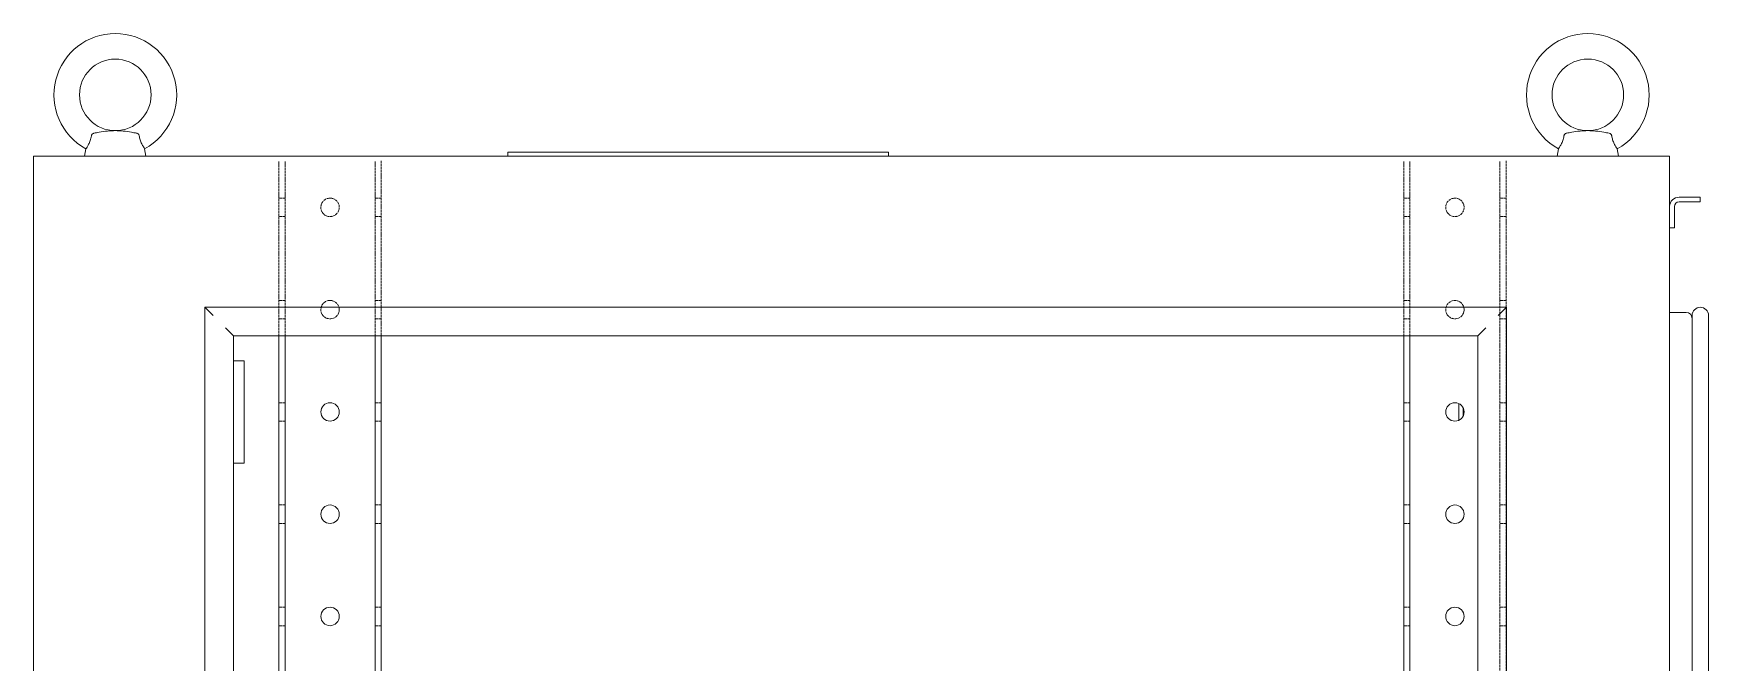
# Model space of a CAD drawing. Header units: millimetres. Extents: x 0 to 5940, y 0 to 4200.
# Drawn here: x 4179 to 4998, y 2123 to 2431 of the extents above; entities that cross this region are included whole.
import ezdxf

# ---------------------------------------------------------------- set-up
doc = ezdxf.new("R2010")
doc.units = ezdxf.units.MM
doc.header["$LTSCALE"] = 10
doc.linetypes.add('DASHED', pattern=[0.2067, 0.1654, -0.0413])
doc.layers.add('가려진 것(ISO)', color=2, linetype='DASHED', lineweight=5, true_color=0xffff00)
doc.layers.add('가시적인 것(ISO)', color=3, linetype='Continuous', lineweight=5, true_color=0x00ff00)

msp = doc.modelspace()

# ---------------------------------------------------------------- linework, layer by layer
at = {"layer": '가려진 것(ISO)', "ltscale": 0.726114}
for p, q in [((4299.323, 2282.838), (4299.323, 2368.388)), ((4302.323, 2282.838), (4302.323, 2368.388)), ((4346.323, 2282.838), (4346.323, 2368.388)), ((4349.323, 2368.388), (4349.323, 2282.838)), ((4849.323, 2282.838), (4849.323, 2368.388)), ((4852.323, 2282.838), (4852.323, 2368.388))]:
    msp.add_line(p, q, dxfattribs=at)
at = {"layer": '가려진 것(ISO)', "ltscale": 0.725641}
for p, q in [((4896.323, 872.988), (4896.323, 2368.388)), ((4899.323, 2368.388), (4899.323, 872.988))]:
    msp.add_line(p, q, dxfattribs=at)
at = {"layer": '가려진 것(ISO)', "ltscale": 0.725689}
for p, q in [((4302.323, 2350.188), (4299.323, 2350.188)), ((4349.323, 2350.188), (4346.323, 2350.188)), ((4852.323, 2350.188), (4849.323, 2350.188)), ((4899.323, 2350.188), (4896.323, 2350.188)), ((4302.323, 2341.188), (4299.323, 2341.188)), ((4349.323, 2341.188), (4346.323, 2341.188)), ((4852.323, 2341.188), (4849.323, 2341.188)), ((4899.323, 2341.188), (4896.323, 2341.188)), ((4302.323, 2300.188), (4299.323, 2300.188)), ((4349.323, 2300.188), (4346.323, 2300.188)), ((4852.323, 2300.188), (4849.323, 2300.188)), ((4899.323, 2300.188), (4896.323, 2300.188)), ((4302.323, 2291.188), (4299.323, 2291.188)), ((4349.323, 2291.188), (4346.323, 2291.188)), ((4852.323, 2291.188), (4849.323, 2291.188)), ((4899.323, 2291.188), (4896.323, 2291.188)), ((4302.323, 2250.188), (4299.323, 2250.188)), ((4349.323, 2250.188), (4346.323, 2250.188)), ((4852.323, 2250.188), (4849.323, 2250.188)), ((4899.323, 2250.188), (4896.323, 2250.188)), ((4302.323, 2241.188), (4299.323, 2241.188)), ((4349.323, 2241.188), (4346.323, 2241.188)), ((4852.323, 2241.188), (4849.323, 2241.188)), ((4899.323, 2241.188), (4896.323, 2241.188)), ((4302.323, 2200.188), (4299.323, 2200.188)), ((4349.323, 2200.188), (4346.323, 2200.188)), ((4852.323, 2200.188), (4849.323, 2200.188)), ((4899.323, 2200.188), (4896.323, 2200.188)), ((4302.323, 2191.188), (4299.323, 2191.188)), ((4349.323, 2191.188), (4346.323, 2191.188)), ((4852.323, 2191.188), (4849.323, 2191.188)), ((4899.323, 2191.188), (4896.323, 2191.188)), ((4302.323, 2150.188), (4299.323, 2150.188)), ((4349.323, 2150.188), (4346.323, 2150.188)), ((4852.323, 2150.188), (4849.323, 2150.188)), ((4899.323, 2150.188), (4896.323, 2150.188)), ((4302.323, 2141.188), (4299.323, 2141.188)), ((4349.323, 2141.188), (4346.323, 2141.188)), ((4852.323, 2141.188), (4849.323, 2141.188)), ((4899.323, 2141.188), (4896.323, 2141.188))]:
    msp.add_line(p, q, dxfattribs=at)
at = {"layer": '가려진 것(ISO)', "ltscale": 0.719943}
for centre in [(4324.323, 2345.688), (4874.323, 2345.688), (4324.323, 2295.688), (4874.323, 2295.688)]:
    msp.add_circle(centre, 4.5, dxfattribs=at)
at = {"layer": '가시적인 것(ISO)'}
for p, q in [((4979.323, 2370.688), (4179.323, 2370.688)), ((4179.323, 870.688), (4179.323, 2370.688)), ((4204.967, 2374.345), (4204.323, 2370.688)), ((4233.678, 2374.345), (4234.323, 2370.688)), ((4411.323, 2372.688), (4597.323, 2372.688)), ((4411.323, 2370.688), (4411.323, 2372.688)), ((4597.323, 2370.688), (4597.323, 2372.688)), ((4924.967, 2374.345), (4924.323, 2370.688)), ((4953.678, 2374.345), (4954.323, 2370.688)), ((4979.323, 2370.688), (4979.323, 870.688)), ((4983.923, 2350.688), (4994.323, 2350.688)), ((4994.323, 2348.388), (4994.323, 2350.688)), ((4981.623, 2335.688), (4981.623, 2346.088)), ((4983.923, 2348.388), (4994.323, 2348.388)), ((4979.323, 2335.688), (4981.623, 2335.688)), ((4267.173, 2292.838), (4263.173, 2296.838)), ((4263.173, 2296.838), (4899.473, 2296.838)), ((4263.173, 940.538), (4263.173, 2296.838)), ((4895.473, 2292.838), (4899.473, 2296.838)), ((4899.473, 2296.838), (4899.473, 940.538)), ((4979.323, 2294.338), (4987.323, 2294.338)), ((4277.173, 2282.838), (4273.173, 2286.838)), ((4885.473, 2282.838), (4889.473, 2286.838)), ((4989.828, 2292.988), (4990.325, 2292.988)), ((4990.323, 2292.838), (4990.323, 1144.538)), ((4998.323, 2292.838), (4998.323, 1144.538)), ((4277.173, 2282.838), (4885.473, 2282.838)), ((4277.173, 954.538), (4277.173, 2282.838)), ((4299.323, 954.538), (4299.323, 2282.838)), ((4302.323, 954.538), (4302.323, 2282.838)), ((4346.323, 954.538), (4346.323, 2282.838)), ((4349.323, 2282.838), (4349.323, 954.538)), ((4849.323, 954.538), (4849.323, 2282.838)), ((4852.323, 954.538), (4852.323, 2282.838)), ((4885.473, 2282.838), (4885.473, 954.538)), ((4282.323, 2270.688), (4277.173, 2270.688)), ((4282.323, 2270.688), (4282.323, 2220.688)), ((4876.323, 2249.719), (4876.323, 2241.657)), ((4878.323, 2247.749), (4878.323, 2243.626)), ((4282.323, 2220.688), (4277.173, 2220.688))]:
    msp.add_line(p, q, dxfattribs=at)
for centre, radius in [((4219.323, 2400.688), 17.5), ((4939.323, 2400.688), 17.5), ((4324.323, 2245.688), 4.5), ((4874.323, 2245.688), 4.5), ((4324.323, 2195.688), 4.5), ((4874.323, 2195.688), 4.5), ((4324.323, 2145.688), 4.5), ((4874.323, 2145.688), 4.5)]:
    msp.add_circle(centre, radius, dxfattribs=at)
for centre, radius, start, end in [((4219.323, 2400.688), 30, 298.587692, 241.412308), ((4939.323, 2400.688), 30, 298.587692, 241.412308), ((4983.923, 2346.088), 4.6, 90, 180), ((4983.923, 2346.088), 2.3, 90, 180), ((4987.323, 2291.338), 3, 0, 90), ((4994.323, 2292.838), 4, 0, 180)]:
    msp.add_arc(centre, radius, start, end, dxfattribs=at)
for points, knots in [([(4207.632, 2380.636), (4207.509, 2379.852), (4207.318, 2379.087), (4206.835, 2377.674), (4206.558, 2377.05), (4205.996, 2375.947), (4205.719, 2375.486), (4205.265, 2374.77), (4205.097, 2374.53), (4204.985, 2374.369), (4204.968, 2374.345), (4204.968, 2374.345)], [0, 0, 0, 0, 0.2389985, 0.2389985, 0.4669288, 0.4669288, 0.7034085, 0.7034085, 0.9482875, 0.9482875, 1.0539175, 1.0539175, 1.0539175, 1.0539175]), ([(4208.83, 2381.923), (4208.775, 2381.911), (4208.719, 2381.897), (4208.498, 2381.823), (4208.343, 2381.739), (4208.085, 2381.535), (4207.981, 2381.422), (4207.826, 2381.197), (4207.769, 2381.091), (4207.681, 2380.869), (4207.65, 2380.754), (4207.632, 2380.636)], [0.27139292, 0.27139292, 0.27139292, 0.27139292, 0.28808118, 0.28808118, 0.33959091, 0.33959091, 0.3839359, 0.3839359, 0.41833354, 0.41833354, 0.45201894, 0.45201894, 0.45201894, 0.45201894]), ([(4219.323, 2383.188), (4218.137, 2383.188), (4216.835, 2383.128), (4214.157, 2382.869), (4212.775, 2382.67), (4210.648, 2382.295), (4209.75, 2382.119), (4208.83, 2381.923)], [0, 0, 0, 0, 0.4388963, 0.4388963, 0.8777925, 0.8777925, 1.1451987, 1.1451987, 1.1451987, 1.1451987]), ([(4229.815, 2381.923), (4228.895, 2382.119), (4227.997, 2382.295), (4225.87, 2382.67), (4224.488, 2382.869), (4221.81, 2383.128), (4220.508, 2383.188), (4219.323, 2383.188)], [3.8241915, 3.8241915, 3.8241915, 3.8241915, 4.0915977, 4.0915977, 4.530494, 4.530494, 4.9693903, 4.9693903, 4.9693903, 4.9693903]), ([(4231.014, 2380.636), (4230.988, 2380.801), (4230.936, 2380.961), (4230.793, 2381.245), (4230.706, 2381.37), (4230.491, 2381.598), (4230.363, 2381.697), (4230.094, 2381.843), (4229.958, 2381.893), (4229.815, 2381.923)], [0, 0, 0, 0, 0.05030199, 0.05030199, 0.09676365, 0.09676365, 0.14667675, 0.14667675, 0.19198533, 0.19198533, 0.19198533, 0.19198533]), ([(4233.677, 2374.345), (4233.677, 2374.345), (4233.648, 2374.386), (4233.49, 2374.615), (4233.302, 2374.887), (4232.812, 2375.674), (4232.516, 2376.184), (4231.937, 2377.383), (4231.664, 2378.048), (4231.257, 2379.377), (4231.113, 2380.001), (4231.014, 2380.636)], [1.0539175, 1.0539175, 1.0539175, 1.0539175, 1.1919398, 1.1919398, 1.4358413, 1.4358413, 1.680633, 1.680633, 1.9138398, 1.9138398, 2.1073942, 2.1073942, 2.1073942, 2.1073942]), ([(4927.632, 2380.636), (4927.509, 2379.852), (4927.318, 2379.087), (4926.835, 2377.674), (4926.558, 2377.05), (4925.996, 2375.947), (4925.719, 2375.486), (4925.265, 2374.77), (4925.097, 2374.53), (4924.985, 2374.369), (4924.968, 2374.345), (4924.968, 2374.345)], [0, 0, 0, 0, 0.2389985, 0.2389985, 0.4669288, 0.4669288, 0.7034085, 0.7034085, 0.9482875, 0.9482875, 1.0539175, 1.0539175, 1.0539175, 1.0539175]), ([(4928.83, 2381.923), (4928.775, 2381.911), (4928.719, 2381.897), (4928.498, 2381.823), (4928.343, 2381.739), (4928.085, 2381.535), (4927.981, 2381.422), (4927.826, 2381.197), (4927.769, 2381.091), (4927.681, 2380.869), (4927.65, 2380.754), (4927.632, 2380.636)], [0.27139292, 0.27139292, 0.27139292, 0.27139292, 0.28808118, 0.28808118, 0.33959091, 0.33959091, 0.3839359, 0.3839359, 0.41833354, 0.41833354, 0.45201894, 0.45201894, 0.45201894, 0.45201894]), ([(4939.323, 2383.188), (4938.137, 2383.188), (4936.835, 2383.128), (4934.157, 2382.869), (4932.775, 2382.67), (4930.648, 2382.295), (4929.75, 2382.119), (4928.83, 2381.923)], [0, 0, 0, 0, 0.4388963, 0.4388963, 0.8777925, 0.8777925, 1.1451987, 1.1451987, 1.1451987, 1.1451987]), ([(4949.815, 2381.923), (4948.895, 2382.119), (4947.997, 2382.295), (4945.87, 2382.67), (4944.488, 2382.869), (4941.81, 2383.128), (4940.508, 2383.188), (4939.323, 2383.188)], [3.8241915, 3.8241915, 3.8241915, 3.8241915, 4.0915977, 4.0915977, 4.530494, 4.530494, 4.9693903, 4.9693903, 4.9693903, 4.9693903]), ([(4951.014, 2380.636), (4950.988, 2380.801), (4950.936, 2380.961), (4950.793, 2381.245), (4950.706, 2381.37), (4950.491, 2381.598), (4950.363, 2381.697), (4950.094, 2381.843), (4949.958, 2381.893), (4949.815, 2381.923)], [0, 0, 0, 0, 0.05030199, 0.05030199, 0.09676365, 0.09676365, 0.14667675, 0.14667675, 0.19198533, 0.19198533, 0.19198533, 0.19198533]), ([(4953.677, 2374.345), (4953.677, 2374.345), (4953.648, 2374.386), (4953.49, 2374.615), (4953.302, 2374.887), (4952.812, 2375.674), (4952.516, 2376.184), (4951.937, 2377.383), (4951.664, 2378.048), (4951.257, 2379.377), (4951.113, 2380.001), (4951.014, 2380.636)], [1.0539175, 1.0539175, 1.0539175, 1.0539175, 1.1919398, 1.1919398, 1.4358413, 1.4358413, 1.680633, 1.680633, 1.9138398, 1.9138398, 2.1073942, 2.1073942, 2.1073942, 2.1073942])]:
    msp.add_open_spline(points, degree=3, knots=knots, dxfattribs=at)

doc.saveas('drawing.dxf')
